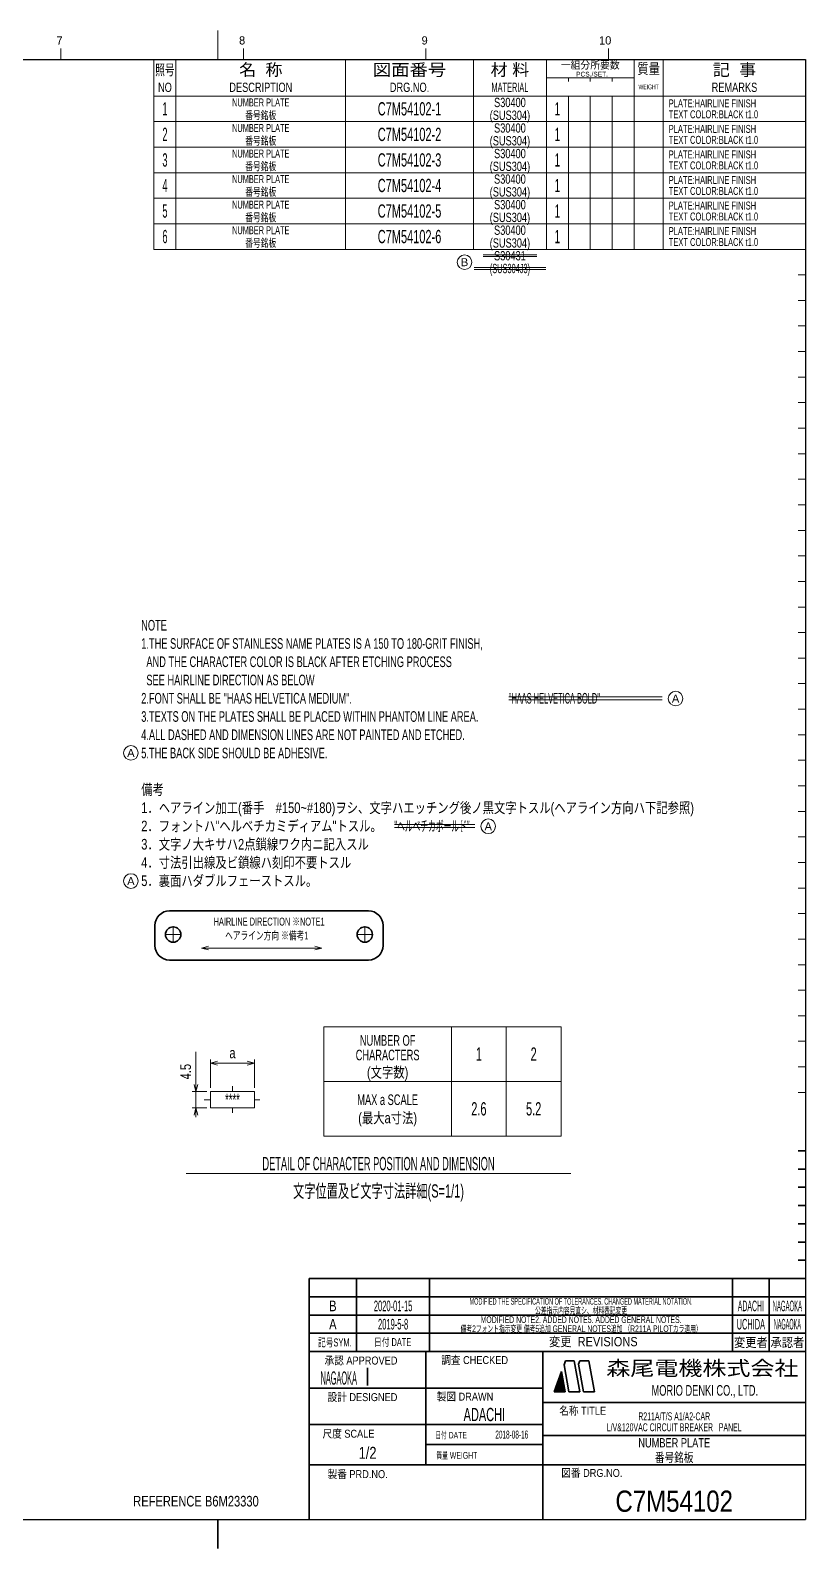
# Model space of a CAD drawing. Header units: millimetres. Extents: x 7 to 587, y 2 to 418.
# Drawn here: x 374.6 to 587, y 2 to 418 of the extents above; entities that cross this region are included whole.
import ezdxf
from ezdxf.enums import TextEntityAlignment as Align

# ---------------------------------------------------------------- set-up
doc = ezdxf.new("R2010")
doc.units = ezdxf.units.MM
doc.linetypes.add('DASHDOT', pattern=[25.3, 12.7, -6.3, 0, -6.3])
doc.linetypes.add('DIVIDE', pattern=[31.6, 12.7, -6.3, 0, -6.3, 0, -6.3])
for name, color, linetype in [('GR2_05', 7, 'Continuous'), ('図面枠C7M', 7, 'Continuous'), ('表題、部品表_01', 7, 'Continuous'), ('表題、部品表_02', 7, 'Continuous'), ('表題、部品表_03', 7, 'Continuous'), ('表題、部品表_訂正', 7, 'Continuous')]:
    doc.layers.add(name, color=color, linetype=linetype)
doc.styles.add('HG丸ｺﾞｼｯｸM-PRO', font='')
doc.styles.get('HG丸ｺﾞｼｯｸM-PRO').set_extended_font_data('HG丸ｺﾞｼｯｸM-PRO')

# ---------------------------------------------------------------- blocks, each defined once
blk = doc.blocks.new('BLKF026')
at = {"layer": '図面枠C7M', "color": 4, "linetype": 'Continuous', "lineweight": 13}
for p, q in [((519.749617, 49.41693), (520.269705, 49.937017)), ((519.830546, 49.63928), (520.248506, 50.05724)), ((519.911475, 49.861631), (520.227307, 50.177463)), ((519.992404, 50.083981), (520.206109, 50.297686)), ((520.073333, 50.306331), (520.18491, 50.417909)), ((520.154262, 50.528681), (520.163712, 50.538131)), ((518.157871, 44.996757), (520.693675, 47.532561)), ((518.211969, 45.192276), (520.672477, 47.652784)), ((518.292898, 45.414626), (520.651278, 47.773006)), ((518.299292, 44.996757), (520.714874, 47.412338)), ((518.373827, 45.636976), (520.63008, 47.893229)), ((518.440714, 44.996757), (520.736072, 47.292115)), ((518.454756, 45.859327), (520.608881, 48.013452)), ((518.535684, 46.081677), (520.587682, 48.133675)), ((518.582135, 44.996757), (520.757271, 47.171892)), ((518.616613, 46.304027), (520.566484, 48.253898)), ((518.697542, 46.526377), (520.545285, 48.374121)), ((518.723556, 44.996757), (520.778469, 47.051669)), ((518.778471, 46.748727), (520.524087, 48.494343)), ((518.8594, 46.971078), (520.502888, 48.614566)), ((518.864978, 44.996757), (520.799668, 46.931447)), ((518.940329, 47.193428), (520.48169, 48.734789)), ((519.006399, 44.996757), (520.820866, 46.811224)), ((519.021258, 47.415778), (520.460491, 48.855012)), ((519.102186, 47.638128), (520.439293, 48.975235)), ((519.147821, 44.996757), (520.842065, 46.691001)), ((519.183115, 47.860479), (520.418094, 49.095457)), ((519.264044, 48.082829), (520.396896, 49.21568)), ((519.289242, 44.996757), (520.863263, 46.570778)), ((519.344973, 48.305179), (520.375697, 49.335903)), ((519.425902, 48.527529), (520.354499, 49.456126)), ((519.430663, 44.996757), (520.884462, 46.450555)), ((519.506831, 48.749879), (520.3333, 49.576349)), ((519.572085, 44.996757), (520.90566, 46.330332)), ((519.58776, 48.97223), (520.312102, 49.696572)), ((519.668689, 49.19458), (520.290903, 49.816794)), ((519.713506, 44.996757), (520.926859, 46.21011)), ((519.854927, 44.996757), (520.948057, 46.089887)), ((519.996349, 44.996757), (520.969256, 45.969664)), ((520.13777, 44.996757), (520.990455, 45.849441)), ((520.279191, 44.996757), (521.011653, 45.729218)), ((520.420613, 44.996757), (521.032852, 45.608995)), ((520.562034, 44.996757), (521.05405, 45.488773)), ((520.703455, 44.996757), (521.075249, 45.36855)), ((520.844877, 44.996757), (521.096447, 45.248327)), ((520.986298, 44.996757), (521.117646, 45.128104)), ((521.12772, 44.996757), (521.138844, 45.007881))]:
    blk.add_line(p, q, dxfattribs=at)
blk = doc.blocks.new('BLKF023')
at = {"layer": '図面枠C7M', "color": 4, "linetype": 'Continuous', "lineweight": 13}
for p, q in [((426, 410), (426, 418)), ((383, 413), (383, 410)), ((433, 413), (433, 410)), ((483, 413), (483, 410)), ((533, 413), (533, 410)), ((585, 393), (587, 393)), ((585, 386), (587, 386)), ((585, 379), (587, 379)), ((585, 372), (587, 372)), ((585, 365), (587, 365)), ((585, 358), (587, 358)), ((585, 351), (587, 351)), ((585, 344), (587, 344)), ((585, 337), (587, 337)), ((585, 330), (587, 330)), ((585, 323), (587, 323)), ((585, 316), (587, 316)), ((585, 309), (587, 309)), ((585, 302), (587, 302)), ((585, 295), (587, 295)), ((585, 288), (587, 288)), ((585, 281), (587, 281)), ((585, 274), (587, 274)), ((585, 267), (587, 267)), ((587, 260), (585, 260)), ((585, 253), (587, 253)), ((585, 246), (587, 246)), ((585, 239), (587, 239)), ((585, 232), (587, 232)), ((585, 225), (587, 225)), ((585, 218), (587, 218)), ((585, 211), (587, 211)), ((585, 204), (587, 204)), ((585, 197), (587, 197)), ((585, 190), (587, 190)), ((585, 183), (587, 183)), ((585, 176), (587, 176)), ((585, 169), (587, 169)), ((585, 162), (587, 162)), ((585, 155), (587, 155)), ((585, 148), (587, 148)), ((585, 141), (587, 141)), ((585, 134), (587, 134)), ((585, 127), (587, 127))]:
    blk.add_line(p, q, dxfattribs=at)
at = {"layer": '図面枠C7M', "color": 2, "linetype": 'Continuous', "lineweight": 25}
for p, q in [((33, 410), (587, 410)), ((587, 410), (587, 10)), ((7, 10), (587, 10))]:
    blk.add_line(p, q, dxfattribs=at)
at = {"layer": '図面枠C7M', "color": 3, "linetype": 'Continuous', "lineweight": 35}
for p, q in [((587, 111), (585, 111)), ((587, 106), (585, 106)), ((587, 101), (585, 101)), ((587, 96), (585, 96)), ((587, 91), (585, 91)), ((587, 86), (585, 86)), ((587, 81), (585, 81)), ((451, 76), (587, 76)), ((451, 76), (451, 10)), ((464, 56), (464, 76)), ((484, 56), (484, 76)), ((567, 56), (567, 76)), ((577, 56), (577, 76)), ((451, 71), (587, 71)), ((451, 66), (587, 66)), ((451, 61), (587, 61)), ((451, 56), (587, 56)), ((483, 56), (483, 25)), ((515, 56), (515, 10)), ((467.01, 51.56), (467.01, 46.69)), ((518.14, 45), (520.16, 50.55)), ((521.14, 45), (520.16, 50.55)), ((520.84, 52.4), (521.23, 53.5)), ((522.14, 45), (520.84, 52.4)), ((521.23, 53.5), (523.64, 53.5)), ((525.14, 45), (523.64, 53.5)), ((525.18, 53.5), (524.82, 52.51)), ((526.14, 45), (524.82, 52.51)), ((525.18, 53.5), (527.64, 53.5)), ((529.14, 45), (527.64, 53.5)), ((451, 46), (515, 46)), ((515, 42), (587, 42)), ((518.14, 45), (521.14, 45)), ((522.14, 45), (525.14, 45)), ((526.14, 45), (529.14, 45)), ((451, 36), (515, 36)), ((483, 30.5), (515, 30.5)), ((515, 33), (587, 33)), ((451, 25), (587, 25)), ((426, 2), (426, 10))]:
    blk.add_line(p, q, dxfattribs=at)
at = {"layer": '図面枠C7M', "color": 4, "linetype": 'Continuous', "lineweight": 13}
blk.add_blockref('BLKF026', (0, 0), dxfattribs=at)
at = {"layer": '図面枠C7M', "color": 4, "linetype": 'Continuous', "lineweight": 13, "style": 'HG丸ｺﾞｼｯｸM-PRO', "width": 1.003994}
for s, height, p in [('7', 2.25, (381.79, 413.45)), ('8', 2.25, (431.8, 413.45)), ('9', 2.25, (481.8, 413.45)), ('10', 2.255, (530.4, 413.45))]:
    blk.add_text(s, height=height, dxfattribs=at).set_placement(p, align=Align.BOTTOM_LEFT)
at = {"layer": '図面枠C7M', "color": 4, "linetype": 'Continuous', "lineweight": 13, "style": 'HG丸ｺﾞｼｯｸM-PRO'}
for s, height, width, p in [('記号SYM.', 2.182, 0.69227, (458.03, 58.49)), ('日付 DATE', 2.182, 0.692507, (473.87, 58.58)), ('変更  REVISIONS', 2.5455, 0.887352, (528.85, 58.72)), ('変更者', 2.545, 0.887717, (572, 58.5)), ('承認者', 2.545, 0.887717, (582, 58.5)), ('承認 APPROVED', 2.1818, 0.863151, (465.21, 53.54)), ('調査 CHECKED', 2.182, 0.863174, (496.34, 53.67)), ('設計 DESIGNED', 2.1818, 0.862613, (465.61, 43.51)), ('製図 DRAWN', 2.182, 0.863099, (493.7, 43.65)), ('名称 TITLE', 2.182, 0.862489, (525.93, 39.77)), ('尺度 SCALE', 2.182, 0.862581, (461.78, 33.49)), ('日付 DATE', 1.818, 0.618255, (489.88, 33.09)), ('質量 WEIGHT', 1.818, 0.618812, (491.46, 27.55)), ('製番 PRD.NO.', 2.182, 0.863299, (464.29, 22.41)), ('図番 DRG.NO.', 2.182, 0.863083, (528.44, 22.73))]:
    blk.add_text(s, height=height, dxfattribs=dict(at, width=width)).set_placement(p, align=Align.MIDDLE_CENTER)
at = {"layer": '図面枠C7M', "color": 2, "linetype": 'Continuous', "lineweight": 25, "style": 'HG丸ｺﾞｼｯｸM-PRO', "width": 1.206081}
blk.add_text('森尾電機株式会社', height=4, dxfattribs=at).set_placement((558.72, 51.43), align=Align.MIDDLE_CENTER)
at = {"layer": '図面枠C7M', "color": 3, "linetype": 'Continuous', "lineweight": 35, "style": 'HG丸ｺﾞｼｯｸM-PRO', "width": 0.652197}
blk.add_text('MORIO DENKI CO., LTD.', height=2.9091, dxfattribs=at).set_placement((559.38, 45.36), align=Align.MIDDLE_CENTER)
blk = doc.blocks.new('BLKF027')
at = {"layer": '図面枠C7M', "color": 3, "linetype": 'Continuous', "lineweight": 35, "style": 'HG丸ｺﾞｼｯｸM-PRO'}
for s, height, width, p in [('B', 2.91, 0.78204, (457.5, 68.5)), ('2020-01-15', 2.909, 0.488281, (474, 68.5)), ('MODIFIED THE SPECIFICATION OF TOLERANCES. CHANGED MATERIAL NOTATION.', 1.8182, 0.497766, (525.5, 69.75)), ('ADACHI', 2.909, 0.39045, (572, 68.5)), ('NAGAOKA', 2.909, 0.334453, (582, 68.5)), ('A', 2.91, 0.782973, (457.5, 63.5)), ('2019-5-8', 2.909, 0.488281, (474, 63.5)), ('MODIFIED NOTE2. ADDED NOTE5. ADDED GENERAL NOTES.', 1.8182, 0.618425, (525.5, 64.75)), ('UCHIDA', 2.909, 0.415827, (572, 63.5)), ('NAGAOKA', 2.909, 0.309653, (582, 63.5)), ('NAGAOKA', 3.636, 0.414524, (459.11, 48.75)), ('ADACHI', 3.636, 0.619335, (499, 38.75)), ('R211A/T/S A1/A2-CAR', 2.1818, 0.521924, (551, 38.25)), ('2018-08-16', 2.182, 0.482412, (506.5, 33.25)), ('L/V&120VAC CIRCUIT BREAKER\u3000PANEL', 2.1818, 0.522042, (551, 35.25)), ('1/2', 3.273, 0.80628, (467, 28.25)), ('NUMBER PLATE', 2.5455, 0.7423, (551, 31)), ('C7M54102', 5.818, 0.846013, (551, 15))]:
    blk.add_text(s, height=height, dxfattribs=dict(at, width=width)).set_placement(p, align=Align.MIDDLE_CENTER)
blk = doc.blocks.new('FXTIP_ARROW_S')
at = {"color": 0, "linetype": 'Continuous', "lineweight": -2}
for q in [(-1, 0), (-0.97, 0.26), (-0.97, -0.26)]:
    blk.add_line((0, 0), q, dxfattribs=at)
blk = doc.blocks.new('FXTIP_ARROW_E')
at = {"color": 0, "linetype": 'Continuous', "lineweight": -2}
for q in [(-1, 0), (-0.97, 0.26), (-0.97, -0.26)]:
    blk.add_line((0, 0), q, dxfattribs=at)
blk = doc.blocks.new('BLKF118')
at = {"layer": '表題、部品表_01', "color": 3, "linetype": 'Continuous', "lineweight": 35}
for p, q in [((467.25, 176.75), (412.75, 176.75)), ((408.75, 167.25), (408.75, 172.75)), ((471.25, 167.25), (471.25, 172.75)), ((467.25, 163.25), (412.75, 163.25))]:
    blk.add_line(p, q, dxfattribs=at)
at = {"layer": '表題、部品表_01', "color": 4, "linetype": 'DASHDOT', "lineweight": 13}
for p, q in [((413.75, 167.95), (413.75, 172.55)), ((466.25, 167.95), (466.25, 172.55)), ((416.05, 170.25), (411.45, 170.25)), ((468.55, 170.25), (463.95, 170.25))]:
    blk.add_line(p, q, dxfattribs=at)
at = {"layer": '表題、部品表_01', "color": 3, "linetype": 'Continuous', "lineweight": 35}
for centre in [(413.75, 170.25), (466.25, 170.25)]:
    blk.add_circle(centre, 2.1, dxfattribs=at)
for centre, start, end in [((412.75, 172.75), 90, 180), ((467.25, 172.75), 0, 90), ((412.75, 167.25), 180, 270), ((467.25, 167.25), 270, 0)]:
    blk.add_arc(centre, 4, start, end, dxfattribs=at)
blk = doc.blocks.new('BLKF120')
at = {"layer": '表題、部品表_01', "color": 4, "linetype": 'DIVIDE', "lineweight": 13}
for p, q in [((424, 127.25), (436, 127.25)), ((424, 122.75), (424, 127.25)), ((436, 127.25), (436, 122.75)), ((436, 122.75), (424, 122.75))]:
    blk.add_line(p, q, dxfattribs=at)
blk = doc.blocks.new('BLKF119')
at = {"layer": '表題、部品表_01', "color": 4, "linetype": 'DASHDOT', "lineweight": 13}
for p, q in [((424, 125), (422.26, 125)), ((430, 128.76), (430, 127.25)), ((437.53, 125), (436, 125)), ((430, 122.75), (430, 121.37))]:
    blk.add_line(p, q, dxfattribs=at)
at = {"layer": '表題、部品表_01', "color": 4, "linetype": 'DIVIDE', "lineweight": 13}
blk.add_blockref('BLKF120', (0, 0), dxfattribs=at)
blk = doc.blocks.new('BLKF121')
at = {"layer": '表題、部品表_01', "color": 4, "linetype": 'Continuous', "lineweight": 13}
for p, q in [((455, 145), (520, 145)), ((455, 145), (455, 115)), ((490, 145), (490, 115)), ((505, 145), (505, 115)), ((520, 145), (520, 115)), ((455, 130), (520, 130)), ((455, 115), (520, 115))]:
    blk.add_line(p, q, dxfattribs=at)
at = {"layer": '表題、部品表_01', "color": 3, "linetype": 'Continuous', "lineweight": 35, "style": 'HG丸ｺﾞｼｯｸM-PRO'}
for s, height, width, p in [('NUMBER OF', 2.909, 0.652209, (472.5, 141.25)), ('CHARACTERS', 2.909, 0.652208, (472.5, 137.25)), ('(文字数)', 2.909, 0.781847, (472.5, 132.5)), ('MAX a SCALE', 2.9091, 0.651872, (472.5, 125)), ('(最大a寸法)', 2.909, 0.781984, (472.5, 120))]:
    blk.add_text(s, height=height, dxfattribs=dict(at, width=width)).set_placement(p, align=Align.MIDDLE_CENTER)
blk = doc.blocks.new('BLKF122')
at = {"layer": '表題、部品表_02', "color": 4, "linetype": 'Continuous', "lineweight": 13}
for p, q in [((408.5, 400), (408.5, 393)), ((408.5, 400), (587, 400)), ((414.5, 400), (414.5, 393)), ((461, 400), (461, 393)), ((496, 400), (496, 393)), ((516, 400), (516, 393)), ((522, 400), (522, 393)), ((528, 400), (528, 393)), ((534, 393), (534, 400)), ((540, 400), (540, 393)), ((548, 400), (548, 393)), ((587, 400), (587, 393)), ((408.5, 393), (587, 393))]:
    blk.add_line(p, q, dxfattribs=at)
blk = doc.blocks.new('BLKF124')
at = {"layer": '表題、部品表_02', "color": 4, "linetype": 'Continuous', "lineweight": 13}
for p, q in [((408.5, 393), (408.5, 386)), ((408.5, 393), (587, 393)), ((414.5, 393), (414.5, 386)), ((461, 393), (461, 386)), ((496, 393), (496, 386)), ((516, 393), (516, 386)), ((522, 393), (522, 386)), ((528, 393), (528, 386)), ((534, 386), (534, 393)), ((540, 393), (540, 386)), ((548, 393), (548, 386)), ((587, 393), (587, 386)), ((408.5, 386), (587, 386))]:
    blk.add_line(p, q, dxfattribs=at)
blk = doc.blocks.new('BLKF126')
at = {"layer": '表題、部品表_02', "color": 4, "linetype": 'Continuous', "lineweight": 13}
for p, q in [((408.5, 386), (408.5, 379)), ((408.5, 386), (587, 386)), ((414.5, 386), (414.5, 379)), ((461, 386), (461, 379)), ((496, 386), (496, 379)), ((516, 386), (516, 379)), ((522, 386), (522, 379)), ((528, 386), (528, 379)), ((534, 379), (534, 386)), ((540, 386), (540, 379)), ((548, 386), (548, 379)), ((587, 386), (587, 379)), ((408.5, 379), (587, 379))]:
    blk.add_line(p, q, dxfattribs=at)
blk = doc.blocks.new('BLKF128')
at = {"layer": '表題、部品表_02', "color": 4, "linetype": 'Continuous', "lineweight": 13}
for p, q in [((408.5, 379), (408.5, 372)), ((408.5, 379), (587, 379)), ((414.5, 379), (414.5, 372)), ((461, 379), (461, 372)), ((496, 379), (496, 372)), ((516, 379), (516, 372)), ((522, 379), (522, 372)), ((528, 379), (528, 372)), ((534, 372), (534, 379)), ((540, 379), (540, 372)), ((548, 379), (548, 372)), ((587, 379), (587, 372)), ((408.5, 372), (587, 372))]:
    blk.add_line(p, q, dxfattribs=at)
blk = doc.blocks.new('BLKF130')
at = {"layer": '表題、部品表_02', "color": 4, "linetype": 'Continuous', "lineweight": 13}
for p, q in [((408.5, 372), (408.5, 365)), ((408.5, 372), (587, 372)), ((414.5, 372), (414.5, 365)), ((461, 372), (461, 365)), ((496, 372), (496, 365)), ((516, 372), (516, 365)), ((522, 372), (522, 365)), ((528, 372), (528, 365)), ((534, 365), (534, 372)), ((540, 372), (540, 365)), ((548, 372), (548, 365)), ((587, 372), (587, 365)), ((408.5, 365), (587, 365))]:
    blk.add_line(p, q, dxfattribs=at)
blk = doc.blocks.new('BLKF132')
at = {"layer": '表題、部品表_02', "color": 4, "linetype": 'Continuous', "lineweight": 13}
for p, q in [((408.5, 365), (408.5, 358)), ((408.5, 365), (587, 365)), ((414.5, 365), (414.5, 358)), ((461, 365), (461, 358)), ((496, 365), (496, 358)), ((516, 365), (516, 358)), ((522, 365), (522, 358)), ((528, 365), (528, 358)), ((534, 358), (534, 365)), ((540, 365), (540, 358)), ((548, 365), (548, 358)), ((587, 365), (587, 358)), ((408.5, 358), (587, 358))]:
    blk.add_line(p, q, dxfattribs=at)
blk = doc.blocks.new('BLKF135')
at = {"layer": '表題、部品表_01', "color": 4, "linetype": 'Continuous', "lineweight": 13}
for p, q in [((408.5, 410), (408.5, 400)), ((408.5, 410), (587, 410)), ((414.5, 410), (414.5, 400)), ((461, 410), (461, 400)), ((496, 410), (496, 400)), ((516, 410), (516, 400)), ((540, 410), (540, 400)), ((548, 410), (548, 400)), ((587, 410), (587, 400)), ((516, 405), (540, 405)), ((522, 404), (522, 405)), ((528, 405), (528, 404)), ((534, 405), (534, 404)), ((408.5, 400), (587, 400))]:
    blk.add_line(p, q, dxfattribs=at)
at = {"layer": '表題、部品表_01', "color": 3, "linetype": 'Continuous', "lineweight": 35, "style": 'HG丸ｺﾞｼｯｸM-PRO'}
for s, height, width, p in [('照号', 2.909, 0.651535, (411.5, 407.2)), ('名  称', 3.273, 1.042426, (437.75, 407.2)), ('図面番号', 3.273, 1.127518, (478.5, 407.2)), ('材 料', 3.273, 1.042439, (506, 407.2)), ('一組分所要数', 2.036, 0.966638, (528, 408.5)), ('質量', 2.909, 0.781842, (544, 407.5)), ('記  事', 3.273, 1.042426, (567.5, 407.2)), ('NO', 2.545, 0.740841, (411.5, 402.4)), ('DESCRIPTION', 2.5455, 0.741365, (437.75, 402.4)), ('DRG.NO.', 2.545, 0.741189, (478.5, 402.4)), ('MATERIAL', 2.545, 0.594756, (506, 402.4)), ('PCS./SET.', 1.309, 0.862935, (528.5, 406)), ('REMARKS', 2.545, 0.742803, (567.5, 402.4)), ('WEIGHT', 1.309, 0.635507, (544, 402.5))]:
    blk.add_text(s, height=height, dxfattribs=dict(at, width=width)).set_placement(p, align=Align.MIDDLE_CENTER)
blk = doc.blocks.new('BLKF134')
at = {"layer": '表題、部品表_01', "color": 3, "linetype": 'Continuous', "lineweight": 13}
blk.add_blockref('BLKF135', (0, 0), dxfattribs=at)
blk = doc.blocks.new('BLKF136')
at = {"layer": 'GR2_05', "color": 4, "linetype": 'Continuous', "lineweight": 13}
blk.add_circle((402.17, 220.03), 2, dxfattribs=at)
at = {"layer": 'GR2_05', "color": 4, "linetype": 'Continuous', "lineweight": 13, "style": 'HG丸ｺﾞｼｯｸM-PRO', "width": 1.042301}
blk.add_text('A', height=2.18, dxfattribs=at).set_placement((402.17, 220.03), align=Align.MIDDLE_CENTER)
blk = doc.blocks.new('BLKF137')
at = {"layer": 'GR2_05', "color": 4, "linetype": 'Continuous', "lineweight": 13}
blk.add_circle((402.17, 184.92), 2, dxfattribs=at)
at = {"layer": 'GR2_05', "color": 4, "linetype": 'Continuous', "lineweight": 13, "style": 'HG丸ｺﾞｼｯｸM-PRO', "width": 1.042301}
blk.add_text('A', height=2.18, dxfattribs=at).set_placement((402.17, 184.92), align=Align.MIDDLE_CENTER)
blk = doc.blocks.new('BLKF138')
at = {"layer": 'GR2_05', "color": 4, "linetype": 'Continuous', "lineweight": 13}
blk.add_circle((500.06, 199.92), 2, dxfattribs=at)
at = {"layer": 'GR2_05', "color": 4, "linetype": 'Continuous', "lineweight": 13, "style": 'HG丸ｺﾞｼｯｸM-PRO', "width": 1.042301}
blk.add_text('A', height=2.18, dxfattribs=at).set_placement((500.06, 199.92), align=Align.MIDDLE_CENTER)
blk = doc.blocks.new('BLKF139')
at = {"layer": 'GR2_05', "color": 4, "linetype": 'Continuous', "lineweight": 13}
blk.add_circle((551.38, 234.92), 2, dxfattribs=at)
at = {"layer": 'GR2_05', "color": 4, "linetype": 'Continuous', "lineweight": 13, "style": 'HG丸ｺﾞｼｯｸM-PRO', "width": 1.042301}
blk.add_text('A', height=2.18, dxfattribs=at).set_placement((551.38, 234.92), align=Align.MIDDLE_CENTER)
blk = doc.blocks.new('BLKF143')
at = {"layer": '表題、部品表_訂正', "color": 4, "linetype": 'Continuous', "lineweight": 13}
for p, q in [((498.65, 356.5), (513.35, 356.5)), ((498.65, 356), (513.35, 356)), ((496.2, 353), (515.8, 353)), ((496.2, 352.5), (515.8, 352.5))]:
    blk.add_line(p, q, dxfattribs=at)
at = {"layer": '表題、部品表_訂正', "color": 3, "linetype": 'Continuous', "lineweight": 35, "style": 'HG丸ｺﾞｼｯｸM-PRO'}
for s, width, p in [('(SUS304J3)', 0.593559, (506, 352.75)), ('S30431', 0.740904, (506, 356.25))]:
    blk.add_text(s, height=2.545, dxfattribs=dict(at, width=width)).set_placement(p, align=Align.MIDDLE_CENTER)
blk = doc.blocks.new('BLKF144')
at = {"layer": '表題、部品表_訂正', "color": 4, "linetype": 'Continuous', "lineweight": 13}
blk.add_circle((493.57, 354.48), 2, dxfattribs=at)
at = {"layer": '表題、部品表_訂正', "color": 4, "linetype": 'Continuous', "lineweight": 13, "style": 'HG丸ｺﾞｼｯｸM-PRO', "width": 1.04272}
blk.add_text('B', height=2.18, dxfattribs=at).set_placement((493.57, 354.48), align=Align.MIDDLE_CENTER)

msp = doc.modelspace()

# ---------------------------------------------------------------- linework, layer by layer
at = {"layer": 'GR2_05', "color": 4, "linetype": 'Continuous', "lineweight": 13}
for p, q in [((505.7, 235.4), (547.68, 235.4)), ((505.7, 234.6), (547.68, 234.6)), ((474.37, 200.4), (496.36, 200.4)), ((474.37, 199.6), (496.36, 199.6))]:
    msp.add_line(p, q, dxfattribs=at)
at = {"layer": '表題、部品表_01', "color": 4, "linetype": 'Continuous', "lineweight": 13}
for p, q in [((454.52, 166.55), (421.51, 166.55)), ((420, 127.25), (420, 138.13)), ((424, 128.25), (424, 136)), ((424, 135), (436, 135)), ((436, 128.25), (436, 136)), ((423, 127.25), (419, 127.25)), ((420, 122.75), (420, 127.25)), ((423, 122.75), (419, 122.75)), ((420, 120.25), (420, 122.75)), ((417.3, 104.8), (522.7, 104.8))]:
    msp.add_line(p, q, dxfattribs=at)

# ---------------------------------------------------------------- block references
at = {"layer": 'GR2_05', "color": 4, "linetype": 'Continuous', "lineweight": 13}
for name in ['BLKF139', 'BLKF136', 'BLKF138', 'BLKF137']:
    msp.add_blockref(name, (0, 0), dxfattribs=at)
at = {"layer": '図面枠C7M', "color": 4, "linetype": 'Continuous', "lineweight": 13}
msp.add_blockref('BLKF023', (0, 0), dxfattribs=at)
at = {"layer": '図面枠C7M', "color": 3, "linetype": 'Continuous', "lineweight": 35}
msp.add_blockref('BLKF027', (0, 0), dxfattribs=at)
at = {"layer": '表題、部品表_01', "color": 3, "linetype": 'Continuous', "lineweight": 13}
msp.add_blockref('BLKF134', (0, 0), dxfattribs=at)
at = {"layer": '表題、部品表_01', "color": 3, "linetype": 'Continuous', "lineweight": 35}
msp.add_blockref('BLKF118', (0, 0), dxfattribs=at)
at = {"layer": '表題、部品表_01', "color": 4, "linetype": 'Continuous', "lineweight": 13, "xscale": 2, "yscale": 2}
for name, p, rotation in [('FXTIP_ARROW_E', (421.51, 166.55), 180), ('FXTIP_ARROW_S', (424, 135), 180), ('FXTIP_ARROW_E', (436, 135), 360), ('FXTIP_ARROW_S', (420, 127.25), 270), ('FXTIP_ARROW_E', (420, 122.75), 90)]:
    msp.add_blockref(name, p, dxfattribs=dict(at, rotation=rotation))
msp.add_blockref('FXTIP_ARROW_S', (454.52, 166.55), dxfattribs=at)
at = {"layer": '表題、部品表_01', "color": 4, "linetype": 'Continuous', "lineweight": 13}
msp.add_blockref('BLKF121', (0, 0), dxfattribs=at)
at = {"layer": '表題、部品表_01', "color": 4, "linetype": 'DASHDOT', "lineweight": 13}
msp.add_blockref('BLKF119', (0, 0), dxfattribs=at)
at = {"layer": '表題、部品表_02', "color": 4, "linetype": 'Continuous', "lineweight": 13}
for name in ['BLKF122', 'BLKF124', 'BLKF126', 'BLKF128', 'BLKF130', 'BLKF132']:
    msp.add_blockref(name, (0, 0), dxfattribs=at)
at = {"layer": '表題、部品表_訂正', "color": 4, "linetype": 'Continuous', "lineweight": 13}
for name in ['BLKF144', 'BLKF143']:
    msp.add_blockref(name, (0, 0), dxfattribs=at)

# ---------------------------------------------------------------- texts
at = {"layer": 'GR2_05', "color": 3, "linetype": 'Continuous', "lineweight": 35, "style": 'HG丸ｺﾞｼｯｸM-PRO'}
for s, width, p in [('"HAAS HELVETICA BOLD"', 0.522572, (505.7, 235)), ('"ヘルベチカボールド"', 0.521643, (474.37, 200))]:
    msp.add_text(s, height=2.9091, dxfattribs=dict(at, width=width)).set_placement(p, align=Align.MIDDLE_LEFT)
at = {"layer": '図面枠C7M', "color": 3, "linetype": 'Continuous', "lineweight": 35, "style": 'HG丸ｺﾞｼｯｸM-PRO'}
for s, height, width, p in [('公差指示内容見直シ、材料表記変更', 1.8182, 0.618958, (525.5, 67.25)), ('備考2フォント指示変更 備考5追加 GENERAL NOTES追加 （R211A PILOTカラ適用）', 1.8182, 0.618819, (525.5, 62.25)), ('番号銘板', 2.545, 0.741121, (551, 27)), ('REFERENCE B6M23330', 2.9091, 0.783546, (420, 15))]:
    msp.add_text(s, height=height, dxfattribs=dict(at, width=width)).set_placement(p, align=Align.MIDDLE_CENTER)
at = {"layer": '表題、部品表_01', "color": 3, "linetype": 'Continuous', "lineweight": 35, "style": 'HG丸ｺﾞｼｯｸM-PRO'}
for s, height, width, p in [('NOTE', 2.909, 0.651162, (405, 255)), ('1.THE SURFACE OF STAINLESS NAME PLATES IS A 150 TO 180-GRIT FINISH,', 2.9091, 0.651906, (405, 250)), ('  AND THE CHARACTER COLOR IS BLACK AFTER ETCHING PROCESS', 2.9091, 0.651822, (405, 245)), ('  SEE HAIRLINE DIRECTION AS BELOW', 2.9091, 0.6519, (405, 240)), ('2.FONT SHALL BE "HAAS HELVETICA MEDIUM".', 2.9091, 0.651802, (405, 235)), ('3.TEXTS ON THE PLATES SHALL BE PLACED WITHIN PHANTOM LINE AREA.', 2.9091, 0.651427, (405, 230)), ('4.ALL DASHED AND DIMENSION LINES ARE NOT PAINTED AND ETCHED.', 2.9091, 0.651815, (405, 225)), ('5.THE BACK SIDE SHOULD BE ADHESIVE.', 2.9091, 0.651629, (405, 220)), ('備考', 2.909, 0.781842, (405, 210)), ('1．ヘアライン加工(番手\u3000#150~#180)ヲシ、文字ハエッチング後ノ黒文字トスル(ヘアライン方向ハ下記参照)', 2.9091, 0.782186, (405, 205)), ('2．フォントハ"ヘルベチカミディアム"トスル。', 2.9091, 0.782029, (405, 200)), ('3．文字ノ大キサハ2点鎖線ワク内ニ記入スル', 2.9091, 0.782038, (405, 195)), ('4．寸法引出線及ビ鎖線ハ刻印不要トスル', 2.9091, 0.781949, (405, 190)), ('5．裏面ハダブルフェーストスル。', 2.9091, 0.78197, (405, 185))]:
    msp.add_text(s, height=height, dxfattribs=dict(at, width=width)).set_placement(p, align=Align.MIDDLE_LEFT)
for s, width, p in [('HAIRLINE DIRECTION ※NOTE1', 0.69259, (440.03, 172.06)), ('ヘアライン方向 ※備考1', 0.692024, (439.38, 168.25))]:
    msp.add_text(s, height=2.1818, dxfattribs=dict(at, width=width)).set_placement(p, align=Align.BOTTOM_CENTER)
for s, height, rotation, width, p in [('a', 2.91, 0, 0.783015, (430, 135.5)), ('4.5', 2.909, 90, 0.784839, (419.5, 132.69))]:
    msp.add_text(s, height=height, rotation=rotation, dxfattribs=dict(at, width=width)).set_placement(p, align=Align.BOTTOM_CENTER)
for s, height, width, p in [('1', 3.64, 0.619953, (497.5, 137.5)), ('2', 3.64, 0.619953, (512.5, 137.5)), ('****', 3.273, 0.594076, (430, 125)), ('2.6', 3.636, 0.618723, (497.5, 122.5)), ('5.2', 3.636, 0.618723, (512.5, 122.5)), ('DETAIL OF CHARACTER POSITION AND DIMENSION', 3.6364, 0.522091, (470, 107.5)), ('文字位置及ビ文字寸法詳細(S=1/1)', 3.6364, 0.619151, (470, 100))]:
    msp.add_text(s, height=height, dxfattribs=dict(at, width=width)).set_placement(p, align=Align.MIDDLE_CENTER)
at = {"layer": '表題、部品表_03', "color": 3, "linetype": 'Continuous', "lineweight": 35, "style": 'HG丸ｺﾞｼｯｸM-PRO'}
for s, height, width, p in [('S30400', 2.545, 0.740904, (506, 398.25)), ('1', 3.64, 0.521199, (411.5, 396.5)), ('NUMBER PLATE', 2.1818, 0.692437, (437.75, 398.25)), ('番号銘板', 2.182, 0.692256, (437.75, 394.75)), ('C7M54102-1', 3.636, 0.61972, (478.5, 396.5)), ('(SUS304)', 2.545, 0.740651, (506, 394.75)), ('1', 3.64, 0.576062, (519, 396.5)), ('2', 3.64, 0.521199, (411.5, 389.5)), ('NUMBER PLATE', 2.1818, 0.692437, (437.75, 391.25)), ('C7M54102-2', 3.636, 0.61972, (478.5, 389.5)), ('S30400', 2.545, 0.740904, (506, 391.25)), ('1', 3.64, 0.576062, (519, 389.5)), ('番号銘板', 2.182, 0.692256, (437.75, 387.75)), ('(SUS304)', 2.545, 0.740651, (506, 387.75)), ('3', 3.64, 0.521199, (411.5, 382.5)), ('NUMBER PLATE', 2.1818, 0.692437, (437.75, 384.25)), ('C7M54102-3', 3.636, 0.61972, (478.5, 382.5)), ('S30400', 2.545, 0.740904, (506, 384.25)), ('1', 3.64, 0.576062, (519, 382.5)), ('番号銘板', 2.182, 0.692256, (437.75, 380.75)), ('(SUS304)', 2.545, 0.740651, (506, 380.75)), ('S30400', 2.545, 0.740904, (506, 377.25)), ('4', 3.64, 0.521199, (411.5, 375.5)), ('NUMBER PLATE', 2.1818, 0.692437, (437.75, 377.25)), ('番号銘板', 2.182, 0.692256, (437.75, 373.75)), ('C7M54102-4', 3.636, 0.61972, (478.5, 375.5)), ('(SUS304)', 2.545, 0.740651, (506, 373.75)), ('1', 3.64, 0.576062, (519, 375.5)), ('5', 3.64, 0.521199, (411.5, 368.5)), ('NUMBER PLATE', 2.1818, 0.692437, (437.75, 370.25)), ('C7M54102-5', 3.636, 0.61972, (478.5, 368.5)), ('S30400', 2.545, 0.740904, (506, 370.25)), ('1', 3.64, 0.576062, (519, 368.5)), ('番号銘板', 2.182, 0.692256, (437.75, 366.75)), ('(SUS304)', 2.545, 0.740651, (506, 366.75)), ('6', 3.64, 0.521199, (411.5, 361.5)), ('NUMBER PLATE', 2.1818, 0.692437, (437.75, 363.25)), ('C7M54102-6', 3.636, 0.61972, (478.5, 361.5)), ('S30400', 2.545, 0.740904, (506, 363.25)), ('1', 3.64, 0.576062, (519, 361.5)), ('番号銘板', 2.182, 0.692256, (437.75, 359.75)), ('(SUS304)', 2.545, 0.740651, (506, 359.75))]:
    msp.add_text(s, height=height, dxfattribs=dict(at, width=width)).set_placement(p, align=Align.MIDDLE_CENTER)
for s, width, p in [('TEXT COLOR:BLACK t1.0', 0.618279, (549.5, 395)), ('PLATE:HAIRLINE FINISH', 0.619089, (549.5, 398)), ('PLATE:HAIRLINE FINISH', 0.619089, (549.5, 391)), ('TEXT COLOR:BLACK t1.0', 0.618279, (549.5, 388)), ('PLATE:HAIRLINE FINISH', 0.619089, (549.5, 384)), ('TEXT COLOR:BLACK t1.0', 0.618279, (549.5, 381)), ('TEXT COLOR:BLACK t1.0', 0.618279, (549.5, 374)), ('PLATE:HAIRLINE FINISH', 0.619089, (549.5, 377)), ('PLATE:HAIRLINE FINISH', 0.619089, (549.5, 370)), ('TEXT COLOR:BLACK t1.0', 0.618279, (549.5, 367)), ('PLATE:HAIRLINE FINISH', 0.619089, (549.5, 363)), ('TEXT COLOR:BLACK t1.0', 0.618279, (549.5, 360))]:
    msp.add_text(s, height=2.1818, dxfattribs=dict(at, width=width)).set_placement(p, align=Align.MIDDLE_LEFT)

doc.saveas('drawing.dxf')
